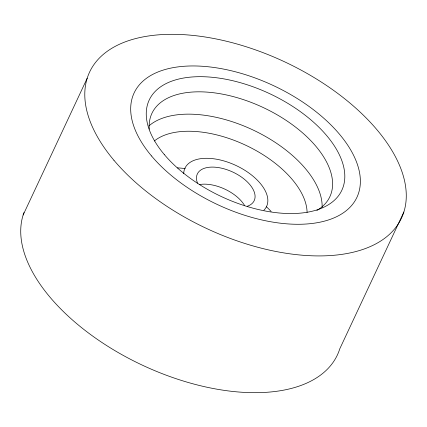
<?xml version="1.0" encoding="UTF-8"?>
<svg xmlns="http://www.w3.org/2000/svg" width="427" height="427" viewBox="0 0 427 427"><rect width="100%" height="100%" fill="white"/><g stroke="black" fill="none" stroke-linecap="round" stroke-linejoin="round"><path stroke-width="0.64" d="M23.143 214.984L87.209 78.221M403.857 212.016L339.791 348.779A172.188 92.008 25.1 0 1 151.468 369.264A172.188 92.008 25.1 0 1 23.987 212.529M149.103 125.751A98.247 52.5 25.1 0 1 253.099 130.016A98.247 52.5 25.1 0 1 322.123 207.314M149.295 129.157A98.247 52.5 25.1 0 1 265.45 108.597A98.247 52.5 25.1 0 1 316.839 210.49M154.318 140.99A87.108 46.548 25.1 0 1 245.413 145.095A87.108 46.548 25.1 0 1 307.088 212.416M183.706 173.618A45.075 24.083 25.1 0 1 235.202 165.121A45.075 24.083 25.1 0 1 263.923 210.196M197.509 183.146A31.401 16.776 25.1 0 1 232.731 172.028A31.401 16.776 25.1 0 1 247.281 206.278M177.435 167.859A87.108 46.548 25.1 0 1 185.227 168.601M266.469 206.833A87.108 46.548 25.1 0 1 271.113 211.424M199.393 184.565A31.401 16.776 25.1 0 1 244.415 205.227M113.94 160.274A172.188 92.008 25.1 0 0 391.271 232.598A172.188 92.008 25.1 0 0 231.391 42.481A172.188 92.008 25.1 0 0 113.94 160.274M164.251 154.478A106.355 56.828 25.1 0 0 335.547 199.153A106.355 56.828 25.1 0 0 236.798 81.728A106.355 56.828 25.1 0 0 164.251 154.478M151.51 155.946A123.024 65.737 25.1 0 0 349.654 207.618A123.024 65.737 25.1 0 0 235.426 71.789A123.024 65.737 25.1 0 0 151.51 155.946"/></g></svg>
